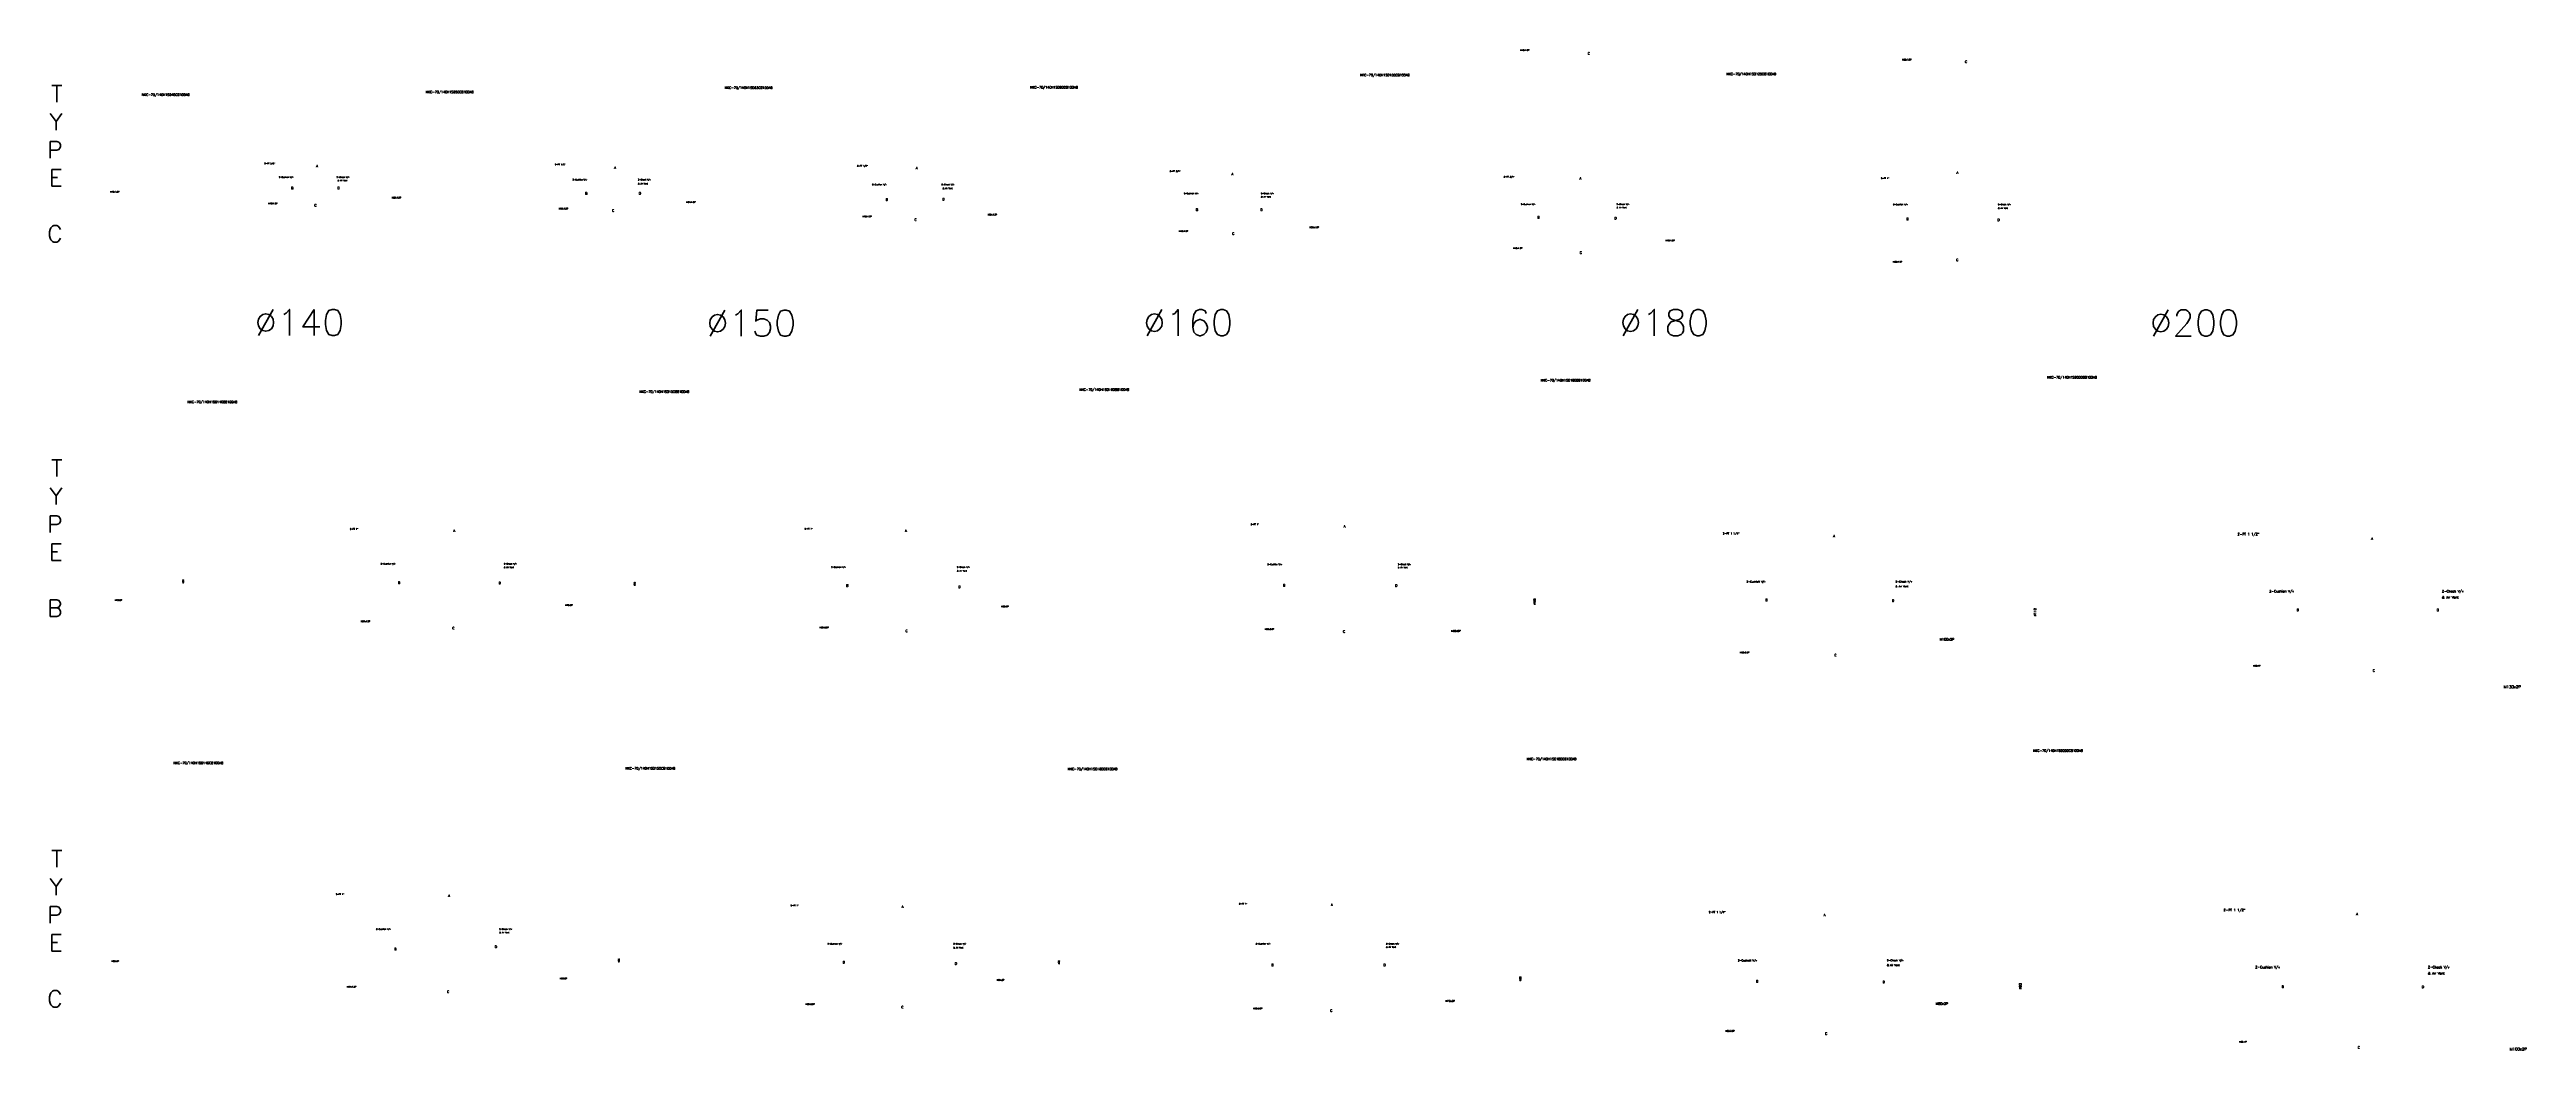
# Model space of a CAD drawing. Extents: x -819 to 29893, y -8942 to 3948.
# Drawn here: x -542 to 4762, y -2182 to -37 of the extents above; entities that cross this region are included whole.
import ezdxf

# ---------------------------------------------------------------- set-up
doc = ezdxf.new("R2010")
doc.units = 0
doc.header["$LTSCALE"] = 10
doc.header["$MEASUREMENT"] = 0
doc.layers.add('ML', color=7, linetype='CONTINUOUS')
doc.styles.add('GHS', font='romans', dxfattribs={"bigfont": 'ghs'})

msp = doc.modelspace()

# ---------------------------------------------------------------- texts
at = {"layer": 'ML', "color": 2, "style": 'GHS'}
for s, p in [('M18x1.5P', (2607.6, -39.8)), ('M22x1.5P', (3425.8, -60)), ('M10x1.5P', (-72.9, -368)), ('M10x1.5P', (549.3, -379.3)), ('M12x1.5P', (1199.3, -395.9)), ('M16x1.5P', (1876.8, -427.6)), ('M18x1.5P', (2592.5, -464.2)), ('M22x1.5P', (3406, -493.2)), ('2-Cushion V/v', (1132.2, -1147.4)), ('2-Check V/v', (1401.6, -1147.4)), ('& Air Vent', (1401.6, -1155.5)), ('M24x1.5P', (125.5, -1263.5)), ('M30x3.5P', (1107.6, -1276.6)), ('M30x3.5P', (2060.9, -1280.2)), ('M33x3.5P', (3078.5, -1330.3)), ('M36x4P', (4177.2, -1358.9)), ('2-Cushion V/v', (1124.6, -1954.6)), ('2-Check V/v', (1394, -1954.6)), ('& Air Vent', (1394, -1962.7)), ('M24x1.5P', (95.6, -2046.4)), ('M30x3.5P', (1077.6, -2083.7)), ('M30x3.5P', (2035.9, -2093.2)), ('M33x3.5P', (3047.2, -2141.2)), ('M36x4P', (4147.5, -2164.7))]:
    msp.add_text(s, height=3, dxfattribs=at).set_placement(p)
at = {"layer": 'ML', "style": 'GHS'}
for s, p in [('C', (2752.2, -47.7)), ('C', (3560.1, -65.6)), ('A', (29.5, -289.1)), ('A', (667.5, -292.2)), ('A', (1313.6, -293.1)), ('A', (1989.4, -306.1)), ('A', (2734.5, -315.5)), ('A', (3541.8, -302.9)), ('B', (-23.9, -336.2)), ('C', (25.5, -373.1)), ('D', (74.9, -336.1)), ('B', (605.6, -347.7)), ('D', (720.5, -347.4)), ('B', (1248.9, -360.8)), ('D', (1370.6, -360)), ('C', (663.2, -384.4)), ('C', (1310.7, -404.1)), ('B', (1913.2, -382.6)), ('D', (2051.5, -382.6)), ('B', (2644.5, -399.1)), ('D', (2809.7, -400.8)), ('B', (3434.7, -402.7)), ('D', (3629.9, -404.3)), ('C', (1991, -433.6)), ('C', (2735.3, -474.5)), ('C', (3541.3, -490)), ('A', (2229.7, -1060.7)), ('A', (323.2, -1070.2)), ('A', (1290.3, -1070.3)), ('A', (3277.7, -1082)), ('A', (4429.8, -1087.1)), ('B', (204.7, -1181.8)), ('D', (420.1, -1182.1)), ('B', (1164.5, -1187.8)), ('D', (1404.7, -1190.6)), ('B', (2099.9, -1187.7)), ('D', (2340, -1187.8)), ('B', (3132.9, -1218.7)), ('D', (3403.7, -1220)), ('B', (4270.4, -1239.9)), ('D', (4570.5, -1240.1)), ('C', (321, -1279.1)), ('C', (1291.4, -1285)), ('C', (2228.2, -1286.4)), ('C', (3280.6, -1336.8)), ('C', (4433.2, -1369.9)), ('A', (312, -1852.5)), ('A', (1283.1, -1876.1)), ('A', (2202.3, -1871.8)), ('A', (3257.6, -1893.5)), ('A', (4397.6, -1891.7)), ('B', (196.7, -1966.7)), ('D', (412.1, -1961.7)), ('B', (1156.9, -1994.9)), ('D', (1397.1, -1997.7)), ('B', (2074.9, -2000.8)), ('D', (2315, -2000.8)), ('C', (309.9, -2058.2)), ('B', (3112.9, -2035.8)), ('D', (3383.7, -2037)), ('B', (4238.2, -2047.5)), ('D', (4538.4, -2047.7)), ('C', (1282.5, -2091)), ('C', (2200.8, -2098.5)), ('C', (3260.6, -2147.9)), ('C', (4401.1, -2177.4))]:
    msp.add_text(s, height=5, dxfattribs=at).set_placement(p)
at = {"layer": 'ML', "color": 4, "style": 'GHS'}
for s, p in [('NKC-70/140H1SD100CB100AB', (2264.5, -94.1)), ('NKC-70/140H1SD125CB100AB', (3049.2, -91.8)), ('NKC-70/140H1SD40CB100AB', (-343.8, -136.2)), ('NKC-70/140H1SD50CB100AB', (264.3, -130.4)), ('NKC-70/140H1SD63CB100AB', (904.4, -121.4)), ('NKC-70/140H1SD80CB100AB', (1558.2, -120.3)), ('NKC-70/140H1SD180BB100AB', (2651.6, -747.9)), ('NKC-70/140H1SD200BB100AB', (3736.1, -741.6)), ('NKC-70/140H1SD140BB100AB', (-246, -794.2)), ('NKC-70/140H1SD150BB100AB', (721.8, -772.5)), ('NKC-70/140H1SD160BB100AB', (1663.7, -767.9)), ('NKC-70/140H1SD200CB100AB', (3706.1, -1541.3)), ('NKC-70/140H1SD140CB100AB', (-276, -1567.8)), ('NKC-70/140H1SD150CB100AB', (691.8, -1579.6)), ('NKC-70/140H1SD160CB100AB', (1638.7, -1580.9)), ('NKC-70/140H1SD180CB100AB', (2621.6, -1559.4))]:
    msp.add_text(s, height=5, dxfattribs=at).set_placement(p)
at = {"layer": 'ML', "color": 7, "style": 'GHS'}
for s, p in [('%%C140', (-102.6, -649.9)), ('%%C150', (864.9, -651.2)), ('%%C160', (1800.3, -650.3)), ('%%C180', (2820, -650.1)), ('%%C200', (3955.5, -650.9))]:
    msp.add_text(s, height=56.25, dxfattribs=at).set_placement(p)
at = {"layer": 'ML', "color": 7, "char_height": 36, "width": 1336.238, "attachment_point": 9, "style": 'GHS'}
for s, insert in [('\\pi-108,l108,t108;T\\P\\pi0,l0,tz;Y\\P\\pi-108,l108,t108;P\\PE\\P\\PC', (-513.7, -449.7)), ('\\pi-108,l108,t108;T\\P\\pi0,l0,tz;Y\\P\\pi-108,l108,t108;P\\PE\\P\\PB', (-513.7, -1252)), ('\\pi-108,l108,t108;T\\P\\pi0,l0,tz;Y\\P\\pi-108,l108,t108;P\\PE\\P\\PC', (-513.7, -2088.9))]:
    msp.add_mtext(s, dxfattribs=dict(at, insert=insert))
at = {"layer": 'ML', "color": 2, "style": 'GHS'}
for s, insert, char_height, attachment_point in [('2-PT 3/8"', (-81.4, -283.5), 3, 7), ('2-Cushion V/v', (-50.4, -312.9), 3, 7), ('2-Check V/v', (73.2, -312.9), 3, 7), ('& Air Vent', (75.2, -319), 3, 7), ('2-PT 1/2"', (540.7, -285.6), 3, 7), ('2-Cushion V/v', (578.3, -318.1), 3, 7), ('2-Check V/v', (718.5, -318.1), 3, 7), ('2-PT 1/2"', (1187.8, -288.8), 3, 7), ('2-PT 3/4"', (1857.3, -300.1), 3, 7), ('2-PT 3/4"', (2572.5, -312.2), 3, 7), ('2-PT 1"', (3380.3, -314.1), 3, 7), ('M16x1.5P', (-391.9, -343), 3, 9), ('M20x1.5P', (211.3, -355.7), 3, 9), ('& Air Vent', (718.5, -325.7), 3, 7), ('M24x1.5P', (841.8, -365.1), 3, 9), ('2-Cushion V/v', (1219.9, -328.8), 3, 7), ('2-Check V/v', (1368.4, -328.8), 3, 7), ('& Air Vent', (1371, -335.7), 3, 7), ('2-Cushion V/v', (1887.7, -347.8), 3, 7), ('2-Check V/v', (2052.6, -347.8), 3, 7), ('& Air Vent', (2052.6, -353.9), 3, 7), ('2-Cushion V/v', (2609, -370.9), 3, 7), ('2-Check V/v', (2814.1, -370.9), 3, 7), ('2-Cushion V/v', (3406.2, -371.3), 3, 7), ('2-Check V/v', (3630.8, -371.3), 3, 7), ('M30x1.5P', (1487.2, -392.2), 3, 9), ('M39x1.5P', (2176.5, -419.3), 3, 9), ('& Air Vent', (2814.1, -377), 3, 7), ('& Air Vent', (3630.8, -378.1), 3, 7), ('M48x1.5P', (2938.5, -447.6), 3, 9), ('2-PT 1"', (2030.7, -1055.7), 3, 7), ('2-PT 1"', (101.6, -1065.7), 3, 7), ('2-PT 1"', (1075.5, -1065.1), 3, 7), ('2-PT 1 1/4"', (3041.5, -1076.9), 3.9, 7), ('2-PT 1 1/2"', (4143.8, -1079.5), 5.1, 7), ('2-Cushion V/v', (167.7, -1141.4), 3, 7), ('2-Check V/v', (431.5, -1141.4), 3, 7), ('& Air Vent', (431.5, -1147.8), 3, 7), ('2-Cushion V/v', (2066.5, -1142.4), 3, 7), ('2-Check V/v', (2345.6, -1142.4), 3, 7), ('& Air Vent', (2345.6, -1148.2), 3, 7), ('M72x2P', (-386.1, -1217.9), 3, 9), ('2-CushioN V/v', (3132.8, -1180.4), 3.9, 9), ('2-Check V/v', (3411.3, -1180.1), 3.9, 7), ('& Air Vent', (3411.3, -1189.1), 3.9, 7), ('2-Cushion V/v', (4211.8, -1201.7), 5.1, 7), ('2-Check V/v', (4581.4, -1201.7), 5.1, 7), ('& Air Vent', (4581.4, -1213.1), 5.1, 7), ('M76x2P', (578.5, -1228.6), 3, 9), ('M80x2P', (1512.2, -1231.5), 3, 9), ('M95x2P', (2480.5, -1284.5), 3.9, 9), ('M100x2P', (3537, -1303.1), 5.1, 9), ('M130x2P', (4750.3, -1405.3), 6, 9), ('2-PT 1"', (71.6, -1848.3), 3, 7), ('2-PT 1"', (1045.5, -1872.2), 3, 7), ('2-PT 1"', (2005.7, -1868.7), 3, 7), ('2-PT 1 1/4"', (3011.5, -1888.4), 3.9, 7), ('2-PT 1 1/2"', (4113.8, -1885), 5.1, 7), ('2-Cushion V/v', (157.8, -1924), 3, 7), ('2-Check V/v', (421.6, -1924), 3, 7), ('& Air Vent', (421.6, -1930.4), 3, 7), ('2-Cushion V/v', (2041.5, -1955.4), 3, 7), ('2-Check V/v', (2320.6, -1955.4), 3, 7), ('& Air Vent', (2320.6, -1961.3), 3, 7), ('M56x2P', (-393, -1991.8), 3, 9), ('2-CushioN V/v', (3114.5, -1991.9), 3.9, 9), ('2-Check V/v', (3393, -1991.7), 3.9, 7), ('& Air Vent', (3393, -2000.6), 3.9, 7), ('2-Cushion V/v', (4181.8, -2007.2), 5.1, 7), ('2-Check V/v', (4551.4, -2007.2), 5.1, 7), ('& Air Vent', (4551.4, -2018.7), 5.1, 7), ('M60x2P', (566.9, -2028.9), 3, 9), ('M64x2P', (1502.8, -2032), 3, 9), ('M72x2P', (2467.8, -2077.4), 3.9, 9), ('M80x2P', (3523.8, -2083.7), 5.1, 9), ('M100x2P', (4763.1, -2181.5), 6, 9)]:
    msp.add_mtext(s, dxfattribs=dict(at, insert=insert, char_height=char_height, attachment_point=attachment_point))
at = {"layer": 'ML', "color": 2, "attachment_point": 5, "rotation": 90, "style": 'GHS'}
for s, insert, char_height in [('\\A1;%%c80', (-255.3, -1176.6), 3), ('\\A1;%%c85', (711.4, -1181.7), 3), ('\\A1;%%c100', (2638.4, -1219.9), 3.9), ('\\A1;%%c112', (3710.2, -1242.3), 5.1), ('\\A1;%%c65', (677.7, -1988.7), 3), ('\\A1;%%c70', (1620, -1992.8), 3), ('\\A1;%%C80', (2607.9, -2027.9), 3.9), ('\\A1;%%c90', (3678.6, -2043.8), 5.1)]:
    msp.add_mtext(s, dxfattribs=dict(at, insert=insert, char_height=char_height))

doc.saveas('drawing.dxf')
